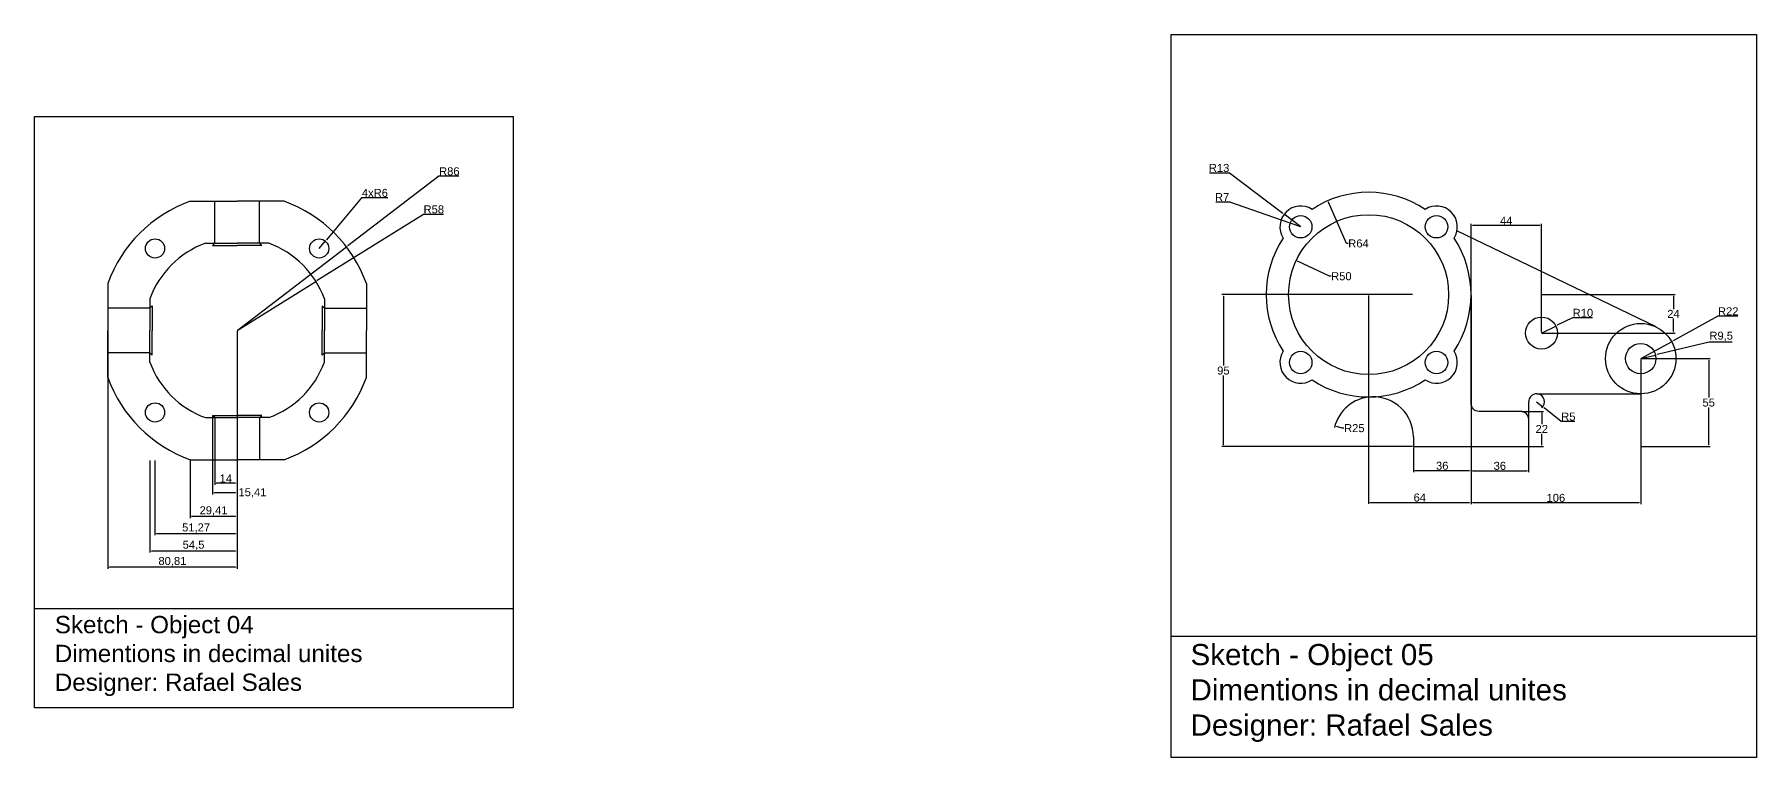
# Model space of a CAD drawing. Header units: millimetres. Extents: x 1251 to 4630, y 3931 to 4390.
# Drawn here: x 3554 to 4630, y 3931 to 4383 of the extents above; entities that cross this region are included whole.
import ezdxf

# ---------------------------------------------------------------- set-up
doc = ezdxf.new("R2010")
doc.units = ezdxf.units.MM
doc.layers.add('Dim', color=150, linetype='Continuous')
doc.styles.get("Standard").update_dxf_attribs({"font": 'arial.ttf'})
doc.dimstyles.new('ISO-25', dxfattribs={"dimtxt": 5, "dimasz": 1, "dimexe": 1, "dimexo": 0.5, "dimgap": 0.5, "dimtad": 1, "dimtih": 1, "dimtoh": 1, "dimtxsty": 'Standard', "dimcen": 0, "dimadec": 0, "dimazin": 0, "dimtfac": 1, "dimtmove": 0, "dimatfit": 3, "dimfxl": 1, "dimarcsym": 0})

# ---------------------------------------------------------------- blocks, each defined once
blk = doc.blocks.new('*D159')
at = {"layer": 'Defpoints', "color": 0, "transparency": 16777216}
for p in [(3729.7, 4228.7), (3680.5, 4198)]:
    blk.add_point(p, dxfattribs=at)
at = {"layer": 'Dim', "color": 0, "lineweight": -2, "transparency": 16777216}
for p, q in [((3796.9, 4270.6), (3730.6, 4229.2)), ((3809.4, 4270.6), (3796.9, 4270.6)), ((3680.5, 4198), (3729.7, 4228.7))]:
    blk.add_line(p, q, dxfattribs=at)
at = {"layer": 'Dim', "color": 0, "transparency": 16777216}
blk.add_solid([(3730.5, 4229.4), (3730.7, 4229.1), (3729.7, 4228.7)], dxfattribs=at)
at = {"layer": 'Dim', "color": 0, "transparency": 16777216, "insert": (3803.4, 4273.7), "char_height": 5, "attachment_point": 5}
blk.add_mtext('R58', dxfattribs=at)
blk = doc.blocks.new('*D160')
at = {"layer": 'Defpoints', "color": 0, "transparency": 16777216}
for p in [(3748.8, 4250.3), (3680.5, 4198)]:
    blk.add_point(p, dxfattribs=at)
at = {"layer": 'Dim', "color": 0, "lineweight": -2, "transparency": 16777216}
for p, q in [((3806.6, 4294.5), (3749.6, 4250.9)), ((3819, 4294.5), (3806.6, 4294.5)), ((3680.5, 4198), (3748.8, 4250.3))]:
    blk.add_line(p, q, dxfattribs=at)
at = {"layer": 'Dim', "color": 0, "transparency": 16777216}
blk.add_solid([(3749.5, 4251), (3749.7, 4250.7), (3748.8, 4250.3)], dxfattribs=at)
at = {"layer": 'Dim', "color": 0, "transparency": 16777216, "insert": (3813.1, 4297.5), "char_height": 5, "attachment_point": 5}
blk.add_mtext('R86', dxfattribs=at)
blk = doc.blocks.new('*D161')
at = {"layer": 'Defpoints', "color": 0, "transparency": 16777216}
for p in [(3735.6, 4253.9), (3731.8, 4249.3)]:
    blk.add_point(p, dxfattribs=at)
at = {"layer": 'Dim', "color": 0, "lineweight": -2, "transparency": 16777216}
for p, q in [((3758.2, 4281), (3736.3, 4254.7)), ((3774.6, 4281), (3758.2, 4281)), ((3731.8, 4249.3), (3735.6, 4253.9))]:
    blk.add_line(p, q, dxfattribs=at)
at = {"layer": 'Dim', "color": 0, "transparency": 16777216}
blk.add_solid([(3736.1, 4254.8), (3736.4, 4254.6), (3735.6, 4253.9)], dxfattribs=at)
at = {"layer": 'Dim', "color": 0, "transparency": 16777216, "insert": (3766.6, 4284), "char_height": 5, "attachment_point": 5}
blk.add_mtext('4xR6', dxfattribs=at)
blk = doc.blocks.new('*D162')
at = {"layer": 'Defpoints', "color": 0, "transparency": 16777216}
for p in [(3599.7, 4198), (3680.5, 4198), (3599.7, 4049.9)]:
    blk.add_point(p, dxfattribs=at)
at = {"layer": 'Dim', "color": 0, "lineweight": -2, "transparency": 16777216}
for p, q in [((3599.7, 4197.5), (3599.7, 4048.9)), ((3680.5, 4197.5), (3680.5, 4048.9)), ((3679.5, 4049.9), (3600.7, 4049.9))]:
    blk.add_line(p, q, dxfattribs=at)
at = {"layer": 'Dim', "color": 0, "transparency": 16777216}
for points in [[(3600.7, 4050.1), (3600.7, 4049.7), (3599.7, 4049.9)], [(3679.5, 4050.1), (3679.5, 4049.7), (3680.5, 4049.9)]]:
    blk.add_solid(points, dxfattribs=at)
at = {"layer": 'Dim', "color": 0, "transparency": 16777216, "insert": (3640.1, 4053.4), "char_height": 5, "attachment_point": 5}
blk.add_mtext('80,81', dxfattribs=at)
blk = doc.blocks.new('*D163')
at = {"layer": 'Defpoints', "color": 0, "transparency": 16777216}
for p in [(3666.5, 4117.2), (3680.5, 4117.2), (3666.5, 4102.5)]:
    blk.add_point(p, dxfattribs=at)
at = {"layer": 'Dim', "color": 0, "lineweight": -2, "transparency": 16777216}
for p, q in [((3666.5, 4116.7), (3666.5, 4101.5)), ((3680.5, 4116.7), (3680.5, 4101.5)), ((3679.5, 4102.5), (3667.5, 4102.5))]:
    blk.add_line(p, q, dxfattribs=at)
at = {"layer": 'Dim', "color": 0, "transparency": 16777216}
for points in [[(3667.5, 4102.7), (3667.5, 4102.3), (3666.5, 4102.5)], [(3679.5, 4102.7), (3679.5, 4102.3), (3680.5, 4102.5)]]:
    blk.add_solid(points, dxfattribs=at)
at = {"layer": 'Dim', "color": 0, "transparency": 16777216, "insert": (3673.5, 4105.5), "char_height": 5, "attachment_point": 5}
blk.add_mtext('14', dxfattribs=at)
blk = doc.blocks.new('*D164')
at = {"layer": 'Defpoints', "color": 0, "transparency": 16777216}
for p in [(3651.1, 4117.2), (3680.5, 4117.2), (3651.1, 4081.6)]:
    blk.add_point(p, dxfattribs=at)
at = {"layer": 'Dim', "color": 0, "lineweight": -2, "transparency": 16777216}
for p, q in [((3651.1, 4116.7), (3651.1, 4080.6)), ((3680.5, 4116.7), (3680.5, 4080.6)), ((3679.5, 4081.6), (3652.1, 4081.6))]:
    blk.add_line(p, q, dxfattribs=at)
at = {"layer": 'Dim', "color": 0, "transparency": 16777216}
for points in [[(3652.1, 4081.7), (3652.1, 4081.4), (3651.1, 4081.6)], [(3679.5, 4081.7), (3679.5, 4081.4), (3680.5, 4081.6)]]:
    blk.add_solid(points, dxfattribs=at)
at = {"layer": 'Dim', "color": 0, "transparency": 16777216, "insert": (3665.8, 4085.1), "char_height": 5, "attachment_point": 5}
blk.add_mtext('29,41', dxfattribs=at)
blk = doc.blocks.new('*D165')
at = {"layer": 'Defpoints', "color": 0, "transparency": 16777216}
for p in [(3626, 4117.2), (3680.5, 4117.2), (3626, 4060.1)]:
    blk.add_point(p, dxfattribs=at)
at = {"layer": 'Dim', "color": 0, "lineweight": -2, "transparency": 16777216}
for p, q in [((3626, 4116.7), (3626, 4059.1)), ((3680.5, 4116.7), (3680.5, 4059.1)), ((3679.5, 4060.1), (3627, 4060.1))]:
    blk.add_line(p, q, dxfattribs=at)
at = {"layer": 'Dim', "color": 0, "transparency": 16777216}
for points in [[(3627, 4060.2), (3627, 4059.9), (3626, 4060.1)], [(3679.5, 4060.2), (3679.5, 4059.9), (3680.5, 4060.1)]]:
    blk.add_solid(points, dxfattribs=at)
at = {"layer": 'Dim', "color": 0, "transparency": 16777216, "insert": (3653.3, 4063.6), "char_height": 5, "attachment_point": 5}
blk.add_mtext('54,5', dxfattribs=at)
blk = doc.blocks.new('*D166')
at = {"layer": 'Defpoints', "color": 0, "transparency": 16777216}
for p in [(3629.2, 4117.2), (3680.5, 4117.2), (3629.2, 4070.9)]:
    blk.add_point(p, dxfattribs=at)
at = {"layer": 'Dim', "color": 0, "lineweight": -2, "transparency": 16777216}
for p, q in [((3629.2, 4116.7), (3629.2, 4069.9)), ((3680.5, 4116.7), (3680.5, 4069.9)), ((3679.5, 4070.9), (3630.2, 4070.9))]:
    blk.add_line(p, q, dxfattribs=at)
at = {"layer": 'Dim', "color": 0, "transparency": 16777216}
for points in [[(3630.2, 4071), (3630.2, 4070.7), (3629.2, 4070.9)], [(3679.5, 4071), (3679.5, 4070.7), (3680.5, 4070.9)]]:
    blk.add_solid(points, dxfattribs=at)
at = {"layer": 'Dim', "color": 0, "transparency": 16777216, "insert": (3654.9, 4074.4), "char_height": 5, "attachment_point": 5}
blk.add_mtext('51,27', dxfattribs=at)
blk = doc.blocks.new('*D167')
at = {"layer": 'Defpoints', "color": 0, "transparency": 16777216}
for p in [(3665.1, 4144.9), (3680.5, 4144.9), (3665.1, 4096.4)]:
    blk.add_point(p, dxfattribs=at)
at = {"layer": 'Dim', "color": 0, "lineweight": -2, "transparency": 16777216}
for p, q in [((3665.1, 4144.4), (3665.1, 4095.4)), ((3680.5, 4144.4), (3680.5, 4095.4)), ((3679.5, 4096.4), (3666.1, 4096.4))]:
    blk.add_line(p, q, dxfattribs=at)
at = {"layer": 'Dim', "color": 0, "transparency": 16777216}
for points in [[(3666.1, 4096.6), (3666.1, 4096.2), (3665.1, 4096.4)], [(3679.5, 4096.6), (3679.5, 4096.2), (3680.5, 4096.4)]]:
    blk.add_solid(points, dxfattribs=at)
at = {"layer": 'Dim', "color": 0, "transparency": 16777216, "insert": (3690.1, 4096.4), "char_height": 5, "attachment_point": 5}
blk.add_mtext('15,41', dxfattribs=at)
blk = doc.blocks.new('*D168')
at = {"layer": 'Defpoints', "color": 0, "transparency": 16777216}
for p in [(4557.4, 4180.4), (4566.7, 4182.6)]:
    blk.add_point(p, dxfattribs=at)
at = {"layer": 'Dim', "color": 0, "lineweight": -2, "transparency": 16777216}
for p, q in [((4600.2, 4190.7), (4567.6, 4182.9)), ((4614.6, 4190.7), (4600.2, 4190.7)), ((4557.4, 4180.4), (4566.7, 4182.6))]:
    blk.add_line(p, q, dxfattribs=at)
at = {"layer": 'Dim', "color": 0, "transparency": 16777216}
blk.add_solid([(4567.6, 4183), (4567.7, 4182.7), (4566.7, 4182.6)], dxfattribs=at)
at = {"layer": 'Dim', "color": 0, "transparency": 16777216, "insert": (4607.7, 4194.3), "char_height": 5, "attachment_point": 5}
blk.add_mtext('R9,5', dxfattribs=at)
blk = doc.blocks.new('*D169')
at = {"layer": 'Defpoints', "color": 0, "transparency": 16777216}
for p in [(4576.7, 4191), (4557.4, 4180.4)]:
    blk.add_point(p, dxfattribs=at)
at = {"layer": 'Dim', "color": 0, "lineweight": -2, "transparency": 16777216}
for p, q in [((4605.6, 4207), (4577.6, 4191.5)), ((4618, 4207), (4605.6, 4207)), ((4557.4, 4180.4), (4576.7, 4191))]:
    blk.add_line(p, q, dxfattribs=at)
at = {"layer": 'Dim', "color": 0, "transparency": 16777216}
blk.add_solid([(4577.5, 4191.6), (4577.7, 4191.4), (4576.7, 4191)], dxfattribs=at)
at = {"layer": 'Dim', "color": 0, "transparency": 16777216, "insert": (4612.1, 4210), "char_height": 5, "attachment_point": 5}
blk.add_mtext('R22', dxfattribs=at)
blk = doc.blocks.new('*D170')
at = {"layer": 'Defpoints', "color": 0, "transparency": 16777216}
for p in [(4495.4, 4196.4), (4504.4, 4200.8)]:
    blk.add_point(p, dxfattribs=at)
at = {"layer": 'Dim', "color": 0, "lineweight": -2, "transparency": 16777216}
for p, q in [((4495.4, 4196.4), (4504.4, 4200.8)), ((4514.8, 4205.9), (4505.3, 4201.3)), ((4527.3, 4205.9), (4514.8, 4205.9))]:
    blk.add_line(p, q, dxfattribs=at)
at = {"layer": 'Dim', "color": 0, "transparency": 16777216}
blk.add_solid([(4505.2, 4201.4), (4505.4, 4201.1), (4504.4, 4200.8)], dxfattribs=at)
at = {"layer": 'Dim', "color": 0, "transparency": 16777216, "insert": (4521.3, 4209), "char_height": 5, "attachment_point": 5}
blk.add_mtext('R10', dxfattribs=at)
blk = doc.blocks.new('*D171')
at = {"layer": 'Defpoints', "color": 0, "transparency": 16777216}
for p in [(4338.4, 4265.1), (4345, 4262.8)]:
    blk.add_point(p, dxfattribs=at)
at = {"layer": 'Dim', "color": 0, "lineweight": -2, "transparency": 16777216}
for p, q in [((4291.9, 4278.4), (4300.5, 4278.4)), ((4300.5, 4278.4), (4337.5, 4265.5)), ((4345, 4262.8), (4338.4, 4265.1))]:
    blk.add_line(p, q, dxfattribs=at)
at = {"layer": 'Dim', "color": 0, "transparency": 16777216}
blk.add_solid([(4337.5, 4265.6), (4337.4, 4265.3), (4338.4, 4265.1)], dxfattribs=at)
at = {"layer": 'Dim', "color": 0, "transparency": 16777216, "insert": (4295.9, 4281.4), "char_height": 5, "attachment_point": 5}
blk.add_mtext('R7', dxfattribs=at)
blk = doc.blocks.new('*D172')
at = {"layer": 'Defpoints', "color": 0, "transparency": 16777216}
for p in [(4334.6, 4270.7), (4345, 4262.8)]:
    blk.add_point(p, dxfattribs=at)
at = {"layer": 'Dim', "color": 0, "lineweight": -2, "transparency": 16777216}
for p, q in [((4288, 4296.6), (4300.5, 4296.6)), ((4300.5, 4296.6), (4333.8, 4271.3)), ((4345, 4262.8), (4334.6, 4270.7))]:
    blk.add_line(p, q, dxfattribs=at)
at = {"layer": 'Dim', "color": 0, "transparency": 16777216}
blk.add_solid([(4333.9, 4271.4), (4333.7, 4271.2), (4334.6, 4270.7)], dxfattribs=at)
at = {"layer": 'Dim', "color": 0, "transparency": 16777216, "insert": (4294, 4299.6), "char_height": 5, "attachment_point": 5}
blk.add_mtext('R13', dxfattribs=at)
blk = doc.blocks.new('*D173')
at = {"layer": 'Defpoints', "color": 0, "transparency": 16777216}
for p in [(4342.2, 4241.7), (4387.4, 4220.4)]:
    blk.add_point(p, dxfattribs=at)
at = {"layer": 'Dim', "color": 0, "lineweight": -2, "transparency": 16777216}
for p, q in [((4363, 4231.9), (4343.1, 4241.3)), ((4364, 4231.9), (4363, 4231.9))]:
    blk.add_line(p, q, dxfattribs=at)
at = {"layer": 'Dim', "color": 0, "transparency": 16777216}
blk.add_solid([(4343.2, 4241.4), (4343, 4241.1), (4342.2, 4241.7)], dxfattribs=at)
at = {"layer": 'Dim', "color": 0, "transparency": 16777216, "insert": (4370.4, 4231.9), "char_height": 5, "attachment_point": 5}
blk.add_mtext('R50', dxfattribs=at)
blk = doc.blocks.new('*D174')
at = {"layer": 'Defpoints', "color": 0, "transparency": 16777216}
for p in [(4362, 4279.1), (4387.4, 4220.4)]:
    blk.add_point(p, dxfattribs=at)
at = {"layer": 'Dim', "color": 0, "lineweight": -2, "transparency": 16777216}
for p, q in [((4373.6, 4252.4), (4362.4, 4278.2)), ((4374.6, 4252.4), (4373.6, 4252.4))]:
    blk.add_line(p, q, dxfattribs=at)
at = {"layer": 'Dim', "color": 0, "transparency": 16777216}
blk.add_solid([(4362.6, 4278.3), (4362.3, 4278.2), (4362, 4279.1)], dxfattribs=at)
at = {"layer": 'Dim', "color": 0, "transparency": 16777216, "insert": (4381.1, 4252.4), "char_height": 5, "attachment_point": 5}
blk.add_mtext('R64', dxfattribs=at)
blk = doc.blocks.new('*D175')
at = {"layer": 'Defpoints', "color": 0, "transparency": 16777216}
for p in [(4366.3, 4138.2), (4390.4, 4131.5)]:
    blk.add_point(p, dxfattribs=at)
at = {"layer": 'Dim', "color": 0, "lineweight": -2, "transparency": 16777216}
for p, q in [((4371, 4136.9), (4367.3, 4137.9)), ((4372, 4136.9), (4371, 4136.9))]:
    blk.add_line(p, q, dxfattribs=at)
blk.add_arc((4390.4, 4131.5), 25, 93.0776, 166.7549, dxfattribs=at)
at = {"layer": 'Dim', "color": 0, "transparency": 16777216}
blk.add_solid([(4367.4, 4138), (4367.3, 4137.7), (4366.3, 4138.2)], dxfattribs=at)
at = {"layer": 'Dim', "color": 0, "transparency": 16777216, "insert": (4378.5, 4136.9), "char_height": 5, "attachment_point": 5}
blk.add_mtext('R25', dxfattribs=at)
blk = doc.blocks.new('*D176')
at = {"layer": 'Defpoints', "color": 0, "transparency": 16777216}
for p in [(4492.4, 4153.4), (4496.3, 4150.3)]:
    blk.add_point(p, dxfattribs=at)
at = {"layer": 'Dim', "color": 0, "lineweight": -2, "transparency": 16777216}
for p, q in [((4492.4, 4153.4), (4496.3, 4150.3)), ((4507.7, 4141.1), (4497.1, 4149.6)), ((4516.3, 4141.1), (4507.7, 4141.1))]:
    blk.add_line(p, q, dxfattribs=at)
blk.add_arc((4492.4, 4153.4), 5, 309.5801, 84.2704, dxfattribs=at)
at = {"layer": 'Dim', "color": 0, "transparency": 16777216}
blk.add_solid([(4497.2, 4149.8), (4497, 4149.5), (4496.3, 4150.3)], dxfattribs=at)
at = {"layer": 'Dim', "color": 0, "transparency": 16777216, "insert": (4512.2, 4144.1), "char_height": 5, "attachment_point": 5}
blk.add_mtext('R5', dxfattribs=at)
blk = doc.blocks.new('*D177')
at = {"layer": 'Defpoints', "color": 0, "transparency": 16777216}
for p in [(4387.4, 4220.4), (4451.4, 4220.4), (4451.4, 4090.5)]:
    blk.add_point(p, dxfattribs=at)
at = {"layer": 'Dim', "color": 0, "lineweight": -2, "transparency": 16777216}
for p, q in [((4387.4, 4219.9), (4387.4, 4089.5)), ((4451.4, 4219.9), (4451.4, 4089.5)), ((4388.4, 4090.5), (4450.4, 4090.5))]:
    blk.add_line(p, q, dxfattribs=at)
at = {"layer": 'Dim', "color": 0, "transparency": 16777216}
for points in [[(4388.4, 4090.7), (4388.4, 4090.3), (4387.4, 4090.5)], [(4450.4, 4090.7), (4450.4, 4090.3), (4451.4, 4090.5)]]:
    blk.add_solid(points, dxfattribs=at)
at = {"layer": 'Dim', "color": 0, "transparency": 16777216, "insert": (4419.4, 4093.5), "char_height": 5, "attachment_point": 5}
blk.add_mtext('64', dxfattribs=at)
blk = doc.blocks.new('*D178')
at = {"layer": 'Defpoints', "color": 0, "transparency": 16777216}
for p in [(4415.4, 4125.4), (4451.4, 4125.4), (4451.4, 4110.4)]:
    blk.add_point(p, dxfattribs=at)
at = {"layer": 'Dim', "color": 0, "lineweight": -2, "transparency": 16777216}
for p, q in [((4415.4, 4124.9), (4415.4, 4109.4)), ((4451.4, 4124.9), (4451.4, 4109.4)), ((4416.4, 4110.4), (4450.4, 4110.4))]:
    blk.add_line(p, q, dxfattribs=at)
at = {"layer": 'Dim', "color": 0, "transparency": 16777216}
for points in [[(4416.4, 4110.5), (4416.4, 4110.2), (4415.4, 4110.4)], [(4450.4, 4110.5), (4450.4, 4110.2), (4451.4, 4110.4)]]:
    blk.add_solid(points, dxfattribs=at)
at = {"layer": 'Dim', "color": 0, "transparency": 16777216, "insert": (4433.4, 4113.4), "char_height": 5, "attachment_point": 5}
blk.add_mtext('36', dxfattribs=at)
blk = doc.blocks.new('*D179')
at = {"layer": 'Defpoints', "color": 0, "transparency": 16777216}
for p in [(4451.4, 4125.4), (4487.4, 4125.4), (4487.4, 4110.3)]:
    blk.add_point(p, dxfattribs=at)
at = {"layer": 'Dim', "color": 0, "lineweight": -2, "transparency": 16777216}
for p, q in [((4451.4, 4124.9), (4451.4, 4109.3)), ((4487.4, 4124.9), (4487.4, 4109.3)), ((4452.4, 4110.3), (4486.4, 4110.3))]:
    blk.add_line(p, q, dxfattribs=at)
at = {"layer": 'Dim', "color": 0, "transparency": 16777216}
for points in [[(4452.4, 4110.5), (4452.4, 4110.1), (4451.4, 4110.3)], [(4486.4, 4110.5), (4486.4, 4110.1), (4487.4, 4110.3)]]:
    blk.add_solid(points, dxfattribs=at)
at = {"layer": 'Dim', "color": 0, "transparency": 16777216, "insert": (4469.4, 4113.3), "char_height": 5, "attachment_point": 5}
blk.add_mtext('36', dxfattribs=at)
blk = doc.blocks.new('*D180')
at = {"layer": 'Defpoints', "color": 0, "transparency": 16777216}
for p in [(4482.6, 4147.4), (4482.6, 4125.4), (4495.6, 4125.4)]:
    blk.add_point(p, dxfattribs=at)
at = {"layer": 'Dim', "color": 0, "lineweight": -2, "transparency": 16777216}
for p, q in [((4483.1, 4147.4), (4496.6, 4147.4)), ((4495.6, 4146.4), (4495.6, 4139.4)), ((4495.6, 4126.4), (4495.6, 4133.4)), ((4483.1, 4125.4), (4496.6, 4125.4))]:
    blk.add_line(p, q, dxfattribs=at)
at = {"layer": 'Dim', "color": 0, "transparency": 16777216}
for points in [[(4495.4, 4146.4), (4495.7, 4146.4), (4495.6, 4147.4)], [(4495.4, 4126.4), (4495.7, 4126.4), (4495.6, 4125.4)]]:
    blk.add_solid(points, dxfattribs=at)
at = {"layer": 'Dim', "color": 0, "transparency": 16777216, "insert": (4495.6, 4136.4), "char_height": 5, "attachment_point": 5}
blk.add_mtext('22', dxfattribs=at)
blk = doc.blocks.new('*D181')
at = {"layer": 'Defpoints', "color": 0, "transparency": 16777216}
for p in [(4296.7, 4220.4), (4415.4, 4220.4), (4415.4, 4125.4)]:
    blk.add_point(p, dxfattribs=at)
at = {"layer": 'Dim', "color": 0, "lineweight": -2, "transparency": 16777216}
for p, q in [((4414.9, 4220.4), (4295.7, 4220.4)), ((4296.7, 4219.4), (4296.7, 4176)), ((4296.7, 4126.4), (4296.7, 4169.9)), ((4414.9, 4125.4), (4295.7, 4125.4))]:
    blk.add_line(p, q, dxfattribs=at)
at = {"layer": 'Dim', "color": 0, "transparency": 16777216}
for points in [[(4296.6, 4219.4), (4296.9, 4219.4), (4296.7, 4220.4)], [(4296.6, 4126.4), (4296.9, 4126.4), (4296.7, 4125.4)]]:
    blk.add_solid(points, dxfattribs=at)
at = {"layer": 'Dim', "color": 0, "transparency": 16777216, "insert": (4296.7, 4172.9), "char_height": 5, "attachment_point": 5}
blk.add_mtext('95', dxfattribs=at)
blk = doc.blocks.new('*D182')
at = {"layer": 'Defpoints', "color": 0, "transparency": 16777216}
for p in [(4495.4, 4220.4), (4495.4, 4196.4), (4577.9, 4196.4)]:
    blk.add_point(p, dxfattribs=at)
at = {"layer": 'Dim', "color": 0, "lineweight": -2, "transparency": 16777216}
for p, q in [((4495.9, 4220.4), (4578.9, 4220.4)), ((4577.9, 4219.4), (4577.9, 4211.4)), ((4495.9, 4196.4), (4578.9, 4196.4)), ((4577.9, 4197.4), (4577.9, 4205.4))]:
    blk.add_line(p, q, dxfattribs=at)
at = {"layer": 'Dim', "color": 0, "transparency": 16777216}
for points in [[(4577.7, 4219.4), (4578, 4219.4), (4577.9, 4220.4)], [(4577.7, 4197.4), (4578, 4197.4), (4577.9, 4196.4)]]:
    blk.add_solid(points, dxfattribs=at)
at = {"layer": 'Dim', "color": 0, "transparency": 16777216, "insert": (4577.9, 4208.4), "char_height": 5, "attachment_point": 5}
blk.add_mtext('24', dxfattribs=at)
blk = doc.blocks.new('*D183')
at = {"layer": 'Defpoints', "color": 0, "transparency": 16777216}
for p in [(4451.4, 4263.6), (4451.4, 4196.4), (4495.4, 4196.4)]:
    blk.add_point(p, dxfattribs=at)
at = {"layer": 'Dim', "color": 0, "lineweight": -2, "transparency": 16777216}
for p, q in [((4451.4, 4196.9), (4451.4, 4264.6)), ((4494.4, 4263.6), (4452.4, 4263.6)), ((4495.4, 4196.9), (4495.4, 4264.6))]:
    blk.add_line(p, q, dxfattribs=at)
at = {"layer": 'Dim', "color": 0, "transparency": 16777216}
for points in [[(4452.4, 4263.8), (4452.4, 4263.4), (4451.4, 4263.6)], [(4494.4, 4263.8), (4494.4, 4263.4), (4495.4, 4263.6)]]:
    blk.add_solid(points, dxfattribs=at)
at = {"layer": 'Dim', "color": 0, "transparency": 16777216, "insert": (4473.4, 4266.6), "char_height": 5, "attachment_point": 5}
blk.add_mtext('44', dxfattribs=at)
blk = doc.blocks.new('*D184')
at = {"layer": 'Defpoints', "color": 0, "transparency": 16777216}
for p in [(4451.4, 4181.5), (4557.4, 4180.4), (4451.4, 4090.3)]:
    blk.add_point(p, dxfattribs=at)
at = {"layer": 'Dim', "color": 0, "lineweight": -2, "transparency": 16777216}
for p, q in [((4451.4, 4181), (4451.4, 4089.3)), ((4557.4, 4179.9), (4557.4, 4089.3)), ((4556.4, 4090.3), (4452.4, 4090.3))]:
    blk.add_line(p, q, dxfattribs=at)
at = {"layer": 'Dim', "color": 0, "transparency": 16777216}
for points in [[(4452.4, 4090.4), (4452.4, 4090.1), (4451.4, 4090.3)], [(4556.4, 4090.4), (4556.4, 4090.1), (4557.4, 4090.3)]]:
    blk.add_solid(points, dxfattribs=at)
at = {"layer": 'Dim', "color": 0, "transparency": 16777216, "insert": (4504.4, 4093.3), "char_height": 5, "attachment_point": 5}
blk.add_mtext('106', dxfattribs=at)
blk = doc.blocks.new('*D185')
at = {"layer": 'Defpoints', "color": 0, "transparency": 16777216}
for p in [(4557.4, 4180.4), (4557.4, 4125.4), (4599.9, 4125.4)]:
    blk.add_point(p, dxfattribs=at)
at = {"layer": 'Dim', "color": 0, "lineweight": -2, "transparency": 16777216}
for p, q in [((4557.9, 4180.4), (4600.9, 4180.4)), ((4599.9, 4179.4), (4599.9, 4156)), ((4599.9, 4126.4), (4599.9, 4149.9)), ((4557.9, 4125.4), (4600.9, 4125.4))]:
    blk.add_line(p, q, dxfattribs=at)
at = {"layer": 'Dim', "color": 0, "transparency": 16777216}
for points in [[(4599.7, 4179.4), (4600, 4179.4), (4599.9, 4180.4)], [(4599.7, 4126.4), (4600, 4126.4), (4599.9, 4125.4)]]:
    blk.add_solid(points, dxfattribs=at)
at = {"layer": 'Dim', "color": 0, "transparency": 16777216, "insert": (4599.9, 4152.9), "char_height": 5, "attachment_point": 5}
blk.add_mtext('55', dxfattribs=at)

msp = doc.modelspace()

# ---------------------------------------------------------------- linework, layer by layer
for p, q in [((3651.097, 4278.832), (3680.511, 4278.832)), ((3666.511, 4252.521), (3666.511, 4278.832)), ((3709.924, 4278.832), (3680.511, 4278.832)), ((3694.511, 4252.521), (3694.511, 4278.832)), ((3660.674, 4252.521), (3680.511, 4252.521)), ((3666.511, 4252.521), (3665.097, 4251.107)), ((3665.097, 4251.107), (3680.511, 4251.107)), ((3700.348, 4252.521), (3680.511, 4252.521)), ((3695.925, 4251.107), (3680.511, 4251.107)), ((3694.511, 4252.521), (3695.925, 4251.107)), ((4567.01, 4200.214), (4442.622, 4260.367)), ((3599.697, 4227.433), (3599.697, 4198.019)), ((3626.009, 4217.856), (3626.009, 4198.019)), ((3735.013, 4217.856), (3735.013, 4198.019)), ((3761.324, 4227.433), (3761.324, 4198.019)), ((3626.009, 4212.019), (3599.697, 4212.019)), ((3626.009, 4212.019), (3627.423, 4213.433)), ((3627.423, 4213.433), (3627.423, 4198.019)), ((3735.013, 4212.019), (3733.599, 4213.433)), ((3733.599, 4213.433), (3733.599, 4198.019)), ((3735.013, 4212.019), (3761.324, 4212.019)), ((3599.697, 4168.605), (3599.697, 4198.019)), ((3626.009, 4178.182), (3626.009, 4198.019)), ((3627.423, 4182.605), (3627.423, 4198.019)), ((3733.599, 4182.605), (3733.599, 4198.019)), ((3735.013, 4178.182), (3735.013, 4198.019)), ((3761.324, 4168.605), (3761.324, 4198.019)), ((3626.009, 4184.019), (3599.697, 4184.019)), ((3626.009, 4184.019), (3627.423, 4182.605)), ((3735.013, 4184.019), (3733.599, 4182.605)), ((3735.013, 4184.019), (3761.324, 4184.019)), ((4487.432, 4142.408), (4487.432, 4153.408)), ((4492.432, 4158.408), (4557.432, 4158.408)), ((3660.674, 4143.517), (3680.511, 4143.517)), ((3666.511, 4143.517), (3665.097, 4144.931)), ((3665.097, 4144.931), (3680.511, 4144.931)), ((3666.511, 4143.517), (3666.511, 4117.205)), ((3695.925, 4144.931), (3680.511, 4144.931)), ((3700.348, 4143.517), (3680.511, 4143.517)), ((3694.511, 4143.517), (3695.925, 4144.931)), ((3694.511, 4143.517), (3694.511, 4117.205)), ((3651.097, 4117.205), (3680.511, 4117.205)), ((3709.924, 4117.205), (3680.511, 4117.205)), ((3553.893, 4024.085), (3852.885, 4024.085)), ((4264.059, 4006.8), (4629.796, 4006.8))]:
    msp.add_line(p, q)
for points in [[(4264.059, 4383.138), (4629.796, 4383.138), (4629.796, 3930.917), (4264.059, 3930.917)], [(3553.893, 4331.742), (3852.885, 4331.742), (3852.885, 3962.05), (3553.893, 3962.05)]]:
    msp.add_lwpolyline(points, close=True)
msp.add_lwpolyline([(4415.432, 4131.459), (4415.432, 4125.408), (4487.432, 4125.408), (4487.432, 4142.408, 0.41421356), (4482.432, 4147.408), (4456.432, 4147.408, -0.41421356), (4451.432, 4152.408), (4451.432, 4220.408)], format="xyb")
for centre, radius in [((4387.432, 4220.408), 50), ((4345.006, 4262.835), 7), ((4429.859, 4262.835), 7), ((3629.246, 4249.284), 6), ((3731.776, 4249.284), 6), ((4495.432, 4196.408), 10), ((4557.432, 4180.408), 22), ((4557.432, 4180.408), 9.5), ((4345.006, 4177.982), 7), ((4429.859, 4177.982), 7), ((3629.246, 4146.754), 6), ((3731.776, 4146.754), 6)]:
    msp.add_circle(centre, radius)
for centre, radius, start, end in [((4387.432, 4220.408), 64, 56.455825, 123.544175), ((3680.511, 4198.019), 86, 110, 160), ((3680.511, 4198.019), 86, 20, 70), ((4345.006, 4262.835), 13, 57.099814, 212.900186), ((4429.859, 4262.835), 13, 327.099814, 122.900186), ((3680.511, 4198.019), 58, 110, 160), ((3680.511, 4198.019), 58, 20, 70), ((4387.432, 4220.408), 64, 146.455825, 213.544175), ((4387.432, 4220.408), 64, 326.455825, 33.544175), ((3680.511, 4198.019), 58, 200, 250), ((3680.511, 4198.019), 58, 290, 340), ((4345.006, 4177.982), 13, 147.099814, 302.900186), ((4429.859, 4177.982), 13, 237.099814, 32.900186), ((3680.511, 4198.019), 86, 200, 250), ((3680.511, 4198.019), 86, 290, 340), ((4387.432, 4220.408), 64, 236.455825, 303.544175), ((4390.432, 4131.459), 25, 0, 91.931684), ((4492.432, 4153.408), 5, 90, 180)]:
    msp.add_arc(centre, radius, start, end)

# ---------------------------------------------------------------- texts
at = {"layer": 'Dim', "attachment_point": 1}
for s, width, gutter_width, heights, insert, char_height in [('Sketch - Object 04\\PDimentions in decimal unites\\PDesigner: Rafael Sales', 279.66634, 33.784, [55.536], (3566.633, 4019.48), 10.81078), ('Sketch - Object 05\\PDimentions in decimal unites\\PDesigner: Rafael Sales', 342.09761, 41.325, [67.933], (4276.16, 4001.953), 13.22412)]:
    msp.add_mtext_dynamic_manual_height_columns(s, width=width, gutter_width=gutter_width, heights=heights, dxfattribs=dict(at, insert=insert, char_height=char_height))

# ---------------------------------------------------------------- dimensions: what is measured, and where the dimension line sits
at = {"layer": 'Dim'}
for center, mpoint, picture, middle in [((3680.511, 4198.019), (3748.82, 4250.266), '*D160', (3813.064, 4294.454)), ((4345.006, 4262.835), (4334.645, 4270.686), '*D172', (4293.986, 4296.591)), ((4345.006, 4262.835), (4338.399, 4265.147), '*D171', (4295.929, 4278.422)), ((3680.511, 4198.019), (3729.724, 4228.712), '*D159', (3803.391, 4270.616)), ((4387.432, 4220.408), (4362.022, 4279.148), '*D174', (4381.065, 4252.38)), ((4387.432, 4220.408), (4342.189, 4241.692), '*D173', (4370.445, 4231.911)), ((4495.432, 4196.408), (4504.41, 4200.814), '*D170', (4521.299, 4205.931)), ((4557.432, 4180.408), (4576.704, 4191.021), '*D169', (4612.097, 4206.96)), ((4557.432, 4180.408), (4566.666, 4182.641), '*D168', (4600.191, 4190.747)), ((4390.432, 4131.459), (4366.346, 4138.155), '*D175', (4378.456, 4136.872)), ((4492.432, 4153.408), (4496.32, 4150.264), '*D176', (4512.207, 4141.097))]:
    dim = msp.add_radius_dim(center=center, mpoint=mpoint, dimstyle='ISO-25', dxfattribs=at)
    dim.commit()
    dim.dimension.update_dxf_attribs({"geometry": picture, "text_midpoint": middle, "dimtype": 164})
dim = msp.add_radius_dim(center=(3731.776, 4249.284), mpoint=(3735.617, 4253.893), text='4x<>', dimstyle='ISO-25', dxfattribs=at)
dim.commit()
dim.dimension.update_dxf_attribs({"geometry": '*D161', "text_midpoint": (3766.638, 4280.981), "dimtype": 164})
for base, p1, p2, picture, middle in [((4451.432, 4263.606), (4495.432, 4196.408), (4451.432, 4196.408), '*D183', (4473.432, 4266.606)), ((3599.697, 4049.89), (3680.511, 4198.019), (3599.697, 4198.019), '*D162', (3640.104, 4053.395)), ((4451.432, 4090.271), (4557.432, 4180.408), (4451.432, 4181.525), '*D184', (4504.432, 4093.324)), ((4451.432, 4110.366), (4415.432, 4125.408), (4451.432, 4125.408), '*D178', (4433.432, 4113.421)), ((4487.432, 4110.294), (4451.432, 4125.408), (4487.432, 4125.408), '*D179', (4469.432, 4113.348)), ((3666.511, 4102.514), (3680.511, 4117.205), (3666.511, 4117.205), '*D163', (3673.511, 4105.525))]:
    dim = msp.add_linear_dim(base=base, p1=p1, p2=p2, dimstyle='ISO-25', dxfattribs=at)
    dim.commit()
    dim.dimension.update_dxf_attribs({"geometry": picture, "text_midpoint": middle})
for base, p1, p2, picture, middle in [((4296.74, 4220.408), (4415.432, 4125.408), (4415.432, 4220.408), '*D181', (4296.74, 4172.908)), ((4577.882, 4196.408), (4495.432, 4220.408), (4495.432, 4196.408), '*D182', (4577.882, 4208.408)), ((4599.874, 4125.408), (4557.432, 4180.408), (4557.432, 4125.408), '*D185', (4599.874, 4152.908)), ((4495.555, 4125.408), (4482.592, 4147.406), (4482.592, 4125.408), '*D180', (4495.555, 4136.407))]:
    dim = msp.add_linear_dim(base=base, p1=p1, p2=p2, angle=90, dimstyle='ISO-25', dxfattribs=at)
    dim.commit()
    dim.dimension.update_dxf_attribs({"geometry": picture, "text_midpoint": middle})
for base, p1, p2, picture, middle in [((4451.432, 4090.495), (4387.432, 4220.408), (4451.432, 4220.408), '*D177', (4419.432, 4090.495)), ((3626.009, 4060.081), (3680.511, 4117.205), (3626.009, 4117.205), '*D165', (3653.26, 4060.081)), ((3629.2455, 4070.8675), (3680.5107, 4117.2053), (3629.2455, 4117.2053), '*D166', (3654.8781, 4070.8675)), ((3651.097, 4081.557), (3680.511, 4117.205), (3651.097, 4117.205), '*D164', (3665.804, 4081.557))]:
    dim = msp.add_linear_dim(base=base, p1=p1, p2=p2, dimstyle='ISO-25', dxfattribs=at)
    dim.commit()
    dim.dimension.update_dxf_attribs({"geometry": picture, "text_midpoint": middle, "dimtype": 160})
dim = msp.add_linear_dim(base=(3665.097, 4096.41), p1=(3680.511, 4144.931), p2=(3665.097, 4144.931), dimstyle='ISO-25', override={"dimtmove": 2}, dxfattribs=at)
dim.commit()
dim.dimension.update_dxf_attribs({"geometry": '*D167', "text_midpoint": (3690.055, 4096.41), "dimtype": 160})

doc.saveas('drawing.dxf')
